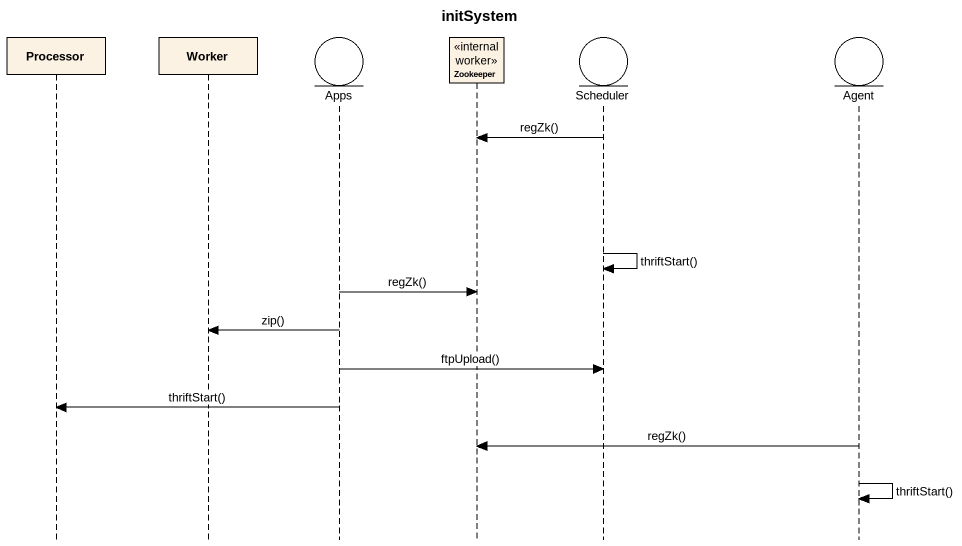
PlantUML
@startuml
title initSystem
hide footbox
participant Processor
participant Worker
entity Apps
participant Zookeeper <<internal worker>>
entity Scheduler
entity "Agent" as Agent_

Scheduler -> Zookeeper : regZk()
Scheduler -> Scheduler : thriftStart()
Apps -> Zookeeper : regZk()
Apps -> Worker : zip()
Apps -> Scheduler : ftpUpload()
Apps -> Processor : thriftStart()
Agent_ -> Zookeeper : regZk()
Agent_ -> Agent_ : thriftStart()
@enduml
